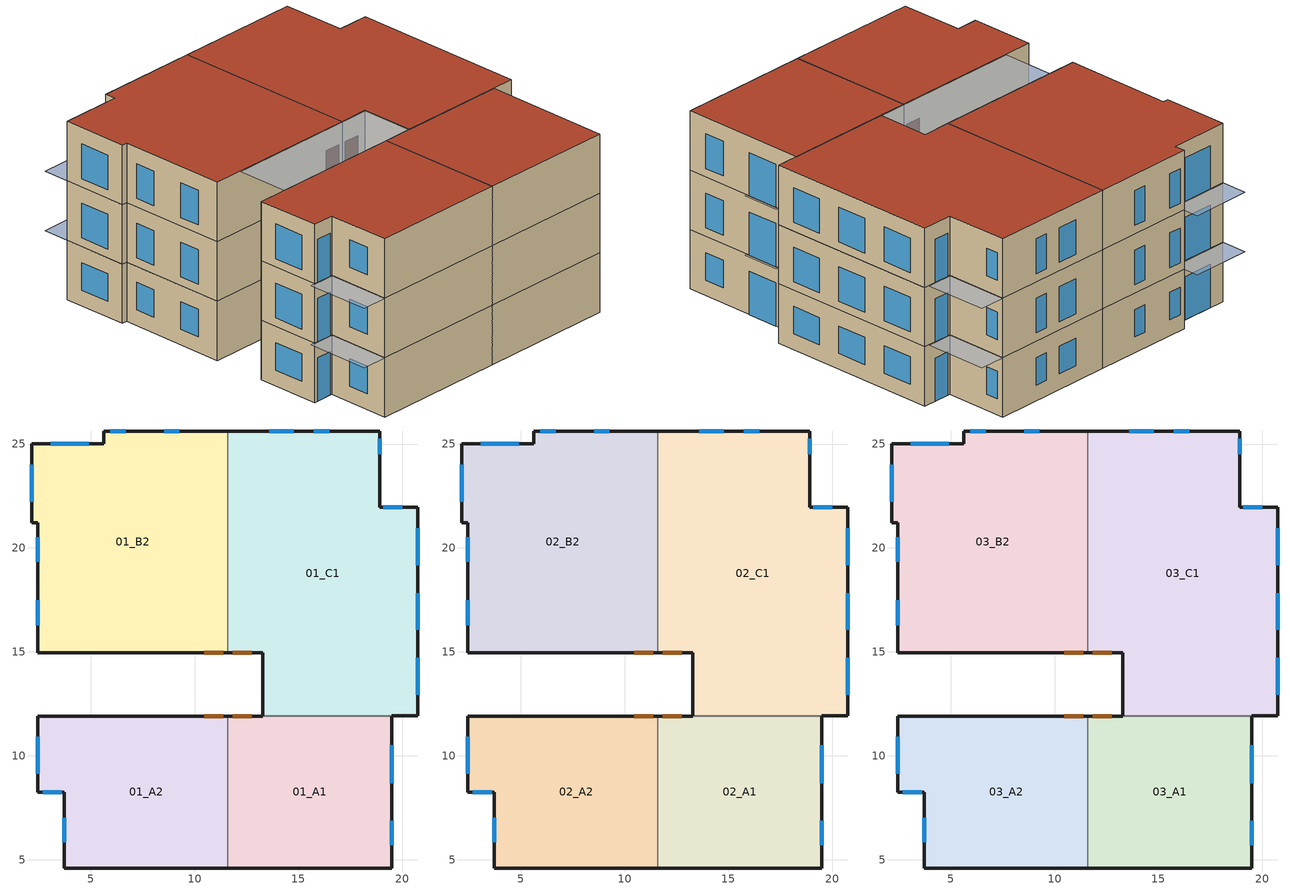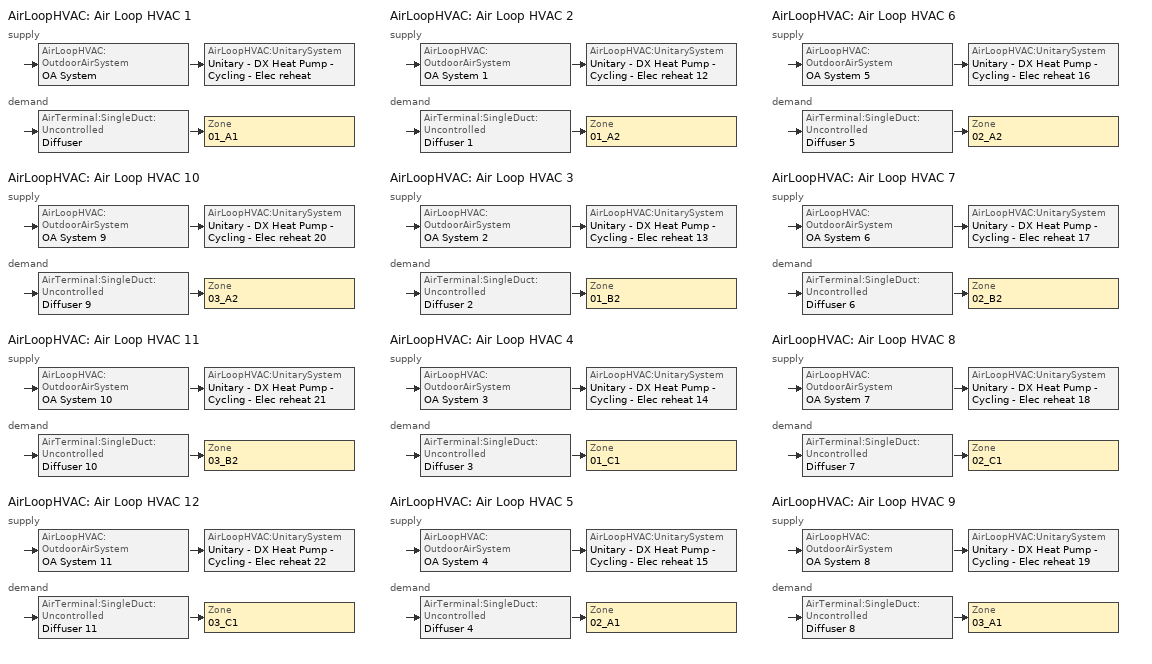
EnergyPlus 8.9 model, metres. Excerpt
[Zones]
01_A1
 floor ground (ExtSlabCarpet 4in ClimateZone 1-8): 19.48,11.91 19.48,4.6 11.61,4.6 11.61,11.91 z0
 wall outside (WW300B): 11.61,4.6 19.48,4.6 19.48,11.91 / 13.28,11.91 11.61,11.91 z0:3.35
 wall to 01_A2 (Interior Wall): 11.61,11.91 11.61,4.6 z0:3.35
 wall to 01_C1 (Interior Wall): 19.48,11.91 13.28,11.91 z0:3.35
 window (KaterraTypicalWindowResidential): 19.48,8.69 19.48,10.52 z0:2.44; 19.48,5.69 19.48,6.88 z0.89:2.44
 door (Exterior Door): 12.75,11.91 11.83,11.91 z0:2.13
01_A2
 floor ground (ExtSlabCarpet 4in ClimateZone 1-8): 11.61,11.91 11.61,4.6 3.73,4.6 3.73,8.26 2.46,8.26 2.46,11.91 z0
 wall outside (WW300B): 11.61,11.91 2.46,11.91 2.46,8.26 3.73,8.26 3.73,4.6 11.61,4.6 z0:3.35
 window (KaterraTypicalWindowResidential): 2.46,10.92 2.46,9.15 / 3.73,7.02 3.73,5.83 z0.89:2.44; 2.69,8.26 3.6,8.26 z0:2.44
 door (Exterior Door): 11.38,11.91 10.46,11.91 z0:2.13
01_B2
 floor ground (ExtSlabCarpet 4in ClimateZone 1-8): 11.61,25.63 11.61,14.96 2.46,14.96 2.46,21.21 2.16,21.21 2.16,25.02 5.64,25.02 5.64,25.63 z0
 wall outside (WW300B): 11.61,25.63 5.64,25.63 5.64,25.02 2.16,25.02 2.16,21.21 2.46,21.21 2.46,14.96 11.61,14.96 z0:3.35
 wall to 01_C1 (Interior Wall): 11.61,14.96 11.61,25.63 z0:3.35
 window (KaterraTypicalWindowResidential): 2.16,24 2.16,22.23 / 9.27,25.63 8.53,25.63 / 6.68,25.63 5.94,25.63 / 2.46,20.52 2.46,19.33 / 2.46,17.48 2.46,16.28 z0.89:2.44; 4.9,25.02 3.07,25.02 z0:2.44
 door (Exterior Door): 10.46,14.96 11.38,14.96 z0:2.13
01_C1
 floor ground (ExtSlabCarpet 4in ClimateZone 1-8): 18.92,25.63 18.92,21.97 20.75,21.97 20.75,11.91 13.28,11.91 13.28,14.96 11.61,14.96 11.61,25.63 z0
 wall outside (WW300B): 19.48,11.91 20.75,11.91 20.75,21.97 18.92,21.97 18.92,25.63 11.61,25.63 / 11.61,14.96 13.28,14.96 13.28,11.91 z0:3.35
 window (KaterraTypicalWindowResidential): 18.92,24.51 18.92,25.25 / 20.75,12.93 20.75,14.71 / 20.75,16.05 20.75,17.83 / 20.75,19.18 20.75,20.96 / 16.48,25.63 15.75,25.63 / 14.78,25.63 13.59,25.63 z0.89:2.44; 19.99,21.97 19.07,21.97 z0:2.44
 door (Exterior Door): 11.83,14.96 12.75,14.96 z0:2.13
02_A1
 floor to 01_A1 (Interior Floor): 19.48,11.91 19.48,4.6 11.61,4.6 11.61,11.91 z3.35
 wall outside (WW300B): 11.61,4.6 19.48,4.6 19.48,11.91 / 13.28,11.91 11.61,11.91 z3.35:6.71
 wall to 02_A2 (Interior Wall): 11.61,11.91 11.61,4.6 z3.35:6.71
 wall to 02_C1 (Interior Wall): 19.48,11.91 13.28,11.91 z3.35:6.71
 window (KaterraTypicalWindowResidential): 19.48,8.69 19.48,10.52 z3.35:5.79; 19.48,5.69 19.48,6.88 z3.84:5.79
 door (Exterior Door): 12.75,11.91 11.83,11.91 z3.35:5.49
02_A2
 floor to 01_A2 (Interior Floor): 11.61,11.91 11.61,4.6 3.73,4.6 3.73,8.26 2.46,8.26 2.46,11.91 z3.35
 wall outside (WW300B): 11.61,11.91 2.46,11.91 2.46,8.26 3.73,8.26 3.73,4.6 11.61,4.6 z3.35:6.71
 window (KaterraTypicalWindowResidential): 2.46,10.92 2.46,9.15 z3.84:5.79; 3.73,7.02 3.73,5.83 z4.24:5.79; 2.69,8.26 3.6,8.26 z3.35:5.79
 door (Exterior Door): 11.38,11.91 10.46,11.91 z3.35:5.49
02_B2
 floor to 01_B2 (Interior Floor): 11.61,25.63 11.61,14.96 2.46,14.96 2.46,21.21 2.16,21.21 2.16,25.02 5.64,25.02 5.64,25.63 z3.35
 wall outside (WW300B): 11.61,25.63 5.64,25.63 5.64,25.02 2.16,25.02 2.16,21.21 2.46,21.21 2.46,14.96 11.61,14.96 z3.35:6.71
 wall to 02_C1 (Interior Wall): 11.61,14.96 11.61,25.63 z3.35:6.71
 window (KaterraTypicalWindowResidential): 2.16,24 2.16,22.23 / 9.27,25.63 8.53,25.63 / 6.68,25.63 5.94,25.63 / 2.46,20.52 2.46,19.33 / 2.46,17.48 2.46,16.28 z3.84:5.79; 4.9,25.02 3.07,25.02 z3.35:5.79
 door (Exterior Door): 10.46,14.96 11.38,14.96 z3.35:5.49
02_C1
 floor to 01_C1 (Interior Floor): 18.92,25.63 18.92,21.97 20.75,21.97 20.75,11.91 13.28,11.91 13.28,14.96 11.61,14.96 11.61,25.63 z3.35
 wall outside (WW300B): 19.48,11.91 20.75,11.91 20.75,21.97 18.92,21.97 18.92,25.63 11.61,25.63 / 11.61,14.96 13.28,14.96 13.28,11.91 z3.35:6.71
 window (KaterraTypicalWindowResidential): 18.92,24.51 18.92,25.25 z4.24:5.79; 19.99,21.97 19.07,21.97 z3.35:5.79; 20.75,12.93 20.75,14.71 / 20.75,16.05 20.75,17.83 / 20.75,19.18 20.75,20.96 / 16.48,25.63 15.75,25.63 / 14.78,25.63 13.59,25.63 z3.84:5.79
 door (Exterior Door): 11.83,14.96 12.75,14.96 z3.35:5.49
03_A1
 floor to 02_A1 (Interior Floor): 19.48,11.91 19.48,4.6 11.61,4.6 11.61,11.91 z6.71
 wall outside (WW300B): 11.61,4.6 19.48,4.6 19.48,11.91 / 13.28,11.91 11.61,11.91 z6.71:10.06
 wall to 03_A2 (Interior Wall): 11.61,11.91 11.61,4.6 z6.71:10.06
 wall to 03_C1 (Interior Wall): 19.48,11.91 13.28,11.91 z6.71:10.06
 window (KaterraTypicalWindowResidential): 19.48,8.69 19.48,10.52 z6.71:9.14; 19.48,5.69 19.48,6.88 z7.19:9.14
 door (Exterior Door): 12.75,11.91 11.83,11.91 z6.71:8.84
 roof outside (R703 1): 19.48,4.6 19.48,11.91 11.61,11.91 11.61,4.6 z10.06
03_A2
 floor to 02_A2 (Interior Floor): 11.61,11.91 11.61,4.6 3.73,4.6 3.73,8.26 2.46,8.26 2.46,11.91 z6.71
 wall outside (WW300B): 11.61,11.91 2.46,11.91 2.46,8.26 3.73,8.26 3.73,4.6 11.61,4.6 z6.71:10.06
 window (KaterraTypicalWindowResidential): 2.46,10.92 2.46,9.15 z7.19:9.14; 3.73,7.02 3.73,5.83 z7.59:9.14; 2.69,8.26 3.6,8.26 z6.71:9.14
 door (Exterior Door): 11.38,11.91 10.46,11.91 z6.71:8.84
 roof outside (R703 1): 11.61,4.6 11.61,11.91 2.46,11.91 2.46,8.26 3.73,8.26 3.73,4.6 z10.06
03_B2
 floor to 02_B2 (Interior Floor): 11.61,25.63 11.61,14.96 2.46,14.96 2.46,21.21 2.16,21.21 2.16,25.02 5.64,25.02 5.64,25.63 z6.71
 wall outside (WW300B): 11.61,25.63 5.64,25.63 5.64,25.02 2.16,25.02 2.16,21.21 2.46,21.21 2.46,14.96 11.61,14.96 z6.71:10.06
 wall to 03_C1 (Interior Wall): 11.61,14.96 11.61,25.63 z6.71:10.06
 window (KaterraTypicalWindowResidential): 2.16,24 2.16,22.23 / 6.68,25.63 5.94,25.63 / 9.27,25.63 8.53,25.63 / 2.46,17.48 2.46,16.28 / 2.46,20.52 2.46,19.33 z7.19:9.14; 4.9,25.02 3.07,25.02 z6.71:9.14
 door (Exterior Door): 10.46,14.96 11.38,14.96 z6.71:8.84
 roof outside (R703 1): 11.61,14.96 11.61,25.63 5.64,25.63 5.64,25.02 2.16,25.02 2.16,21.21 2.46,21.21 2.46,14.96 z10.06
03_C1
 floor to 02_C1 (Interior Floor): 18.92,25.63 18.92,21.97 20.75,21.97 20.75,11.91 13.28,11.91 13.28,14.96 11.61,14.96 11.61,25.63 z6.71
 wall outside (WW300B): 19.48,11.91 20.75,11.91 20.75,21.97 18.92,21.97 18.92,25.63 11.61,25.63 / 11.61,14.96 13.28,14.96 13.28,11.91 z6.71:10.06
 window (KaterraTypicalWindowResidential): 18.92,24.51 18.92,25.25 z7.59:9.14; 19.99,21.97 19.07,21.97 z6.71:9.14; 20.75,12.93 20.75,14.71 / 20.75,16.05 20.75,17.83 / 20.75,19.18 20.75,20.96 / 16.48,25.63 15.75,25.63 / 14.78,25.63 13.59,25.63 z7.19:9.14
 door (Exterior Door): 11.83,14.96 12.75,14.96 z6.71:8.84
 roof outside (R703 1): 20.75,11.91 20.75,21.97 18.92,21.97 18.92,25.63 11.61,25.63 11.61,14.96 13.28,14.96 13.28,11.91 z10.06
shading: 19.63,8.54 19.63,10.67 19.48,10.67 19.48,8.54 z3.35; 3.73,4.6 3.73,8.26 2.21,8.26 2.21,4.6 z3.35; 5.64,25.02 5.64,26.54 2.16,26.54 2.16,25.02 z3.35; 20.44,21.97 20.44,25.63 18.92,25.63 18.92,21.97 z3.35; 19.63,8.54 19.63,10.67 19.48,10.67 19.48,8.54 z6.71; 3.73,4.6 3.73,8.26 2.21,8.26 2.21,4.6 z6.71; 5.64,25.02 5.64,26.54 2.16,26.54 2.16,25.02 z6.71; 20.44,21.97 20.44,25.63 18.92,25.63 18.92,21.97 z6.71; 13.28,11.91 13.28,14.96 4.14,14.96 4.14,11.91 z10.06
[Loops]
AirLoopHVAC 'Air Loop HVAC 1'
 supply: AirLoopHVAC:OutdoorAirSystem 'OA System' > AirLoopHVAC:UnitarySystem 'Unitary - DX Heat Pump - Cycling - Elec reheat'
 demand: AirTerminal:SingleDuct:Uncontrolled 'Diffuser' > Zone '01_A1'
AirLoopHVAC 'Air Loop HVAC 10'
 supply: AirLoopHVAC:OutdoorAirSystem 'OA System 9' > AirLoopHVAC:UnitarySystem 'Unitary - DX Heat Pump - Cycling - Elec reheat 20'
 demand: AirTerminal:SingleDuct:Uncontrolled 'Diffuser 9' > Zone '03_A2'
AirLoopHVAC 'Air Loop HVAC 11'
 supply: AirLoopHVAC:OutdoorAirSystem 'OA System 10' > AirLoopHVAC:UnitarySystem 'Unitary - DX Heat Pump - Cycling - Elec reheat 21'
 demand: AirTerminal:SingleDuct:Uncontrolled 'Diffuser 10' > Zone '03_B2'
AirLoopHVAC 'Air Loop HVAC 12'
 supply: AirLoopHVAC:OutdoorAirSystem 'OA System 11' > AirLoopHVAC:UnitarySystem 'Unitary - DX Heat Pump - Cycling - Elec reheat 22'
 demand: AirTerminal:SingleDuct:Uncontrolled 'Diffuser 11' > Zone '03_C1'
AirLoopHVAC 'Air Loop HVAC 2'
 supply: AirLoopHVAC:OutdoorAirSystem 'OA System 1' > AirLoopHVAC:UnitarySystem 'Unitary - DX Heat Pump - Cycling - Elec reheat 12'
 demand: AirTerminal:SingleDuct:Uncontrolled 'Diffuser 1' > Zone '01_A2'
AirLoopHVAC 'Air Loop HVAC 3'
 supply: AirLoopHVAC:OutdoorAirSystem 'OA System 2' > AirLoopHVAC:UnitarySystem 'Unitary - DX Heat Pump - Cycling - Elec reheat 13'
 demand: AirTerminal:SingleDuct:Uncontrolled 'Diffuser 2' > Zone '01_B2'
AirLoopHVAC 'Air Loop HVAC 4'
 supply: AirLoopHVAC:OutdoorAirSystem 'OA System 3' > AirLoopHVAC:UnitarySystem 'Unitary - DX Heat Pump - Cycling - Elec reheat 14'
 demand: AirTerminal:SingleDuct:Uncontrolled 'Diffuser 3' > Zone '01_C1'
AirLoopHVAC 'Air Loop HVAC 5'
 supply: AirLoopHVAC:OutdoorAirSystem 'OA System 4' > AirLoopHVAC:UnitarySystem 'Unitary - DX Heat Pump - Cycling - Elec reheat 15'
 demand: AirTerminal:SingleDuct:Uncontrolled 'Diffuser 4' > Zone '02_A1'
AirLoopHVAC 'Air Loop HVAC 6'
 supply: AirLoopHVAC:OutdoorAirSystem 'OA System 5' > AirLoopHVAC:UnitarySystem 'Unitary - DX Heat Pump - Cycling - Elec reheat 16'
 demand: AirTerminal:SingleDuct:Uncontrolled 'Diffuser 5' > Zone '02_A2'
AirLoopHVAC 'Air Loop HVAC 7'
 supply: AirLoopHVAC:OutdoorAirSystem 'OA System 6' > AirLoopHVAC:UnitarySystem 'Unitary - DX Heat Pump - Cycling - Elec reheat 17'
 demand: AirTerminal:SingleDuct:Uncontrolled 'Diffuser 6' > Zone '02_B2'
AirLoopHVAC 'Air Loop HVAC 8'
 supply: AirLoopHVAC:OutdoorAirSystem 'OA System 7' > AirLoopHVAC:UnitarySystem 'Unitary - DX Heat Pump - Cycling - Elec reheat 18'
 demand: AirTerminal:SingleDuct:Uncontrolled 'Diffuser 7' > Zone '02_C1'
AirLoopHVAC 'Air Loop HVAC 9'
 supply: AirLoopHVAC:OutdoorAirSystem 'OA System 8' > AirLoopHVAC:UnitarySystem 'Unitary - DX Heat Pump - Cycling - Elec reheat 19'
 demand: AirTerminal:SingleDuct:Uncontrolled 'Diffuser 8' > Zone '03_A1'
[Building]
Building 1
[Site:Location]
Austin Mueller Municipal Ap  U: Latitude {deg}=30.29; Longitude {deg}=-97.74; Time Zone {hr}=-6; Elevation {m}=213
[SizingPeriod:DesignDay] Day of Month=21; Dry-Bulb Temperature Range Modifier Type=DefaultMultipliers; Barometric Pressure {Pa}=98792; Rain Indicator=No; Snow Indicator=No; Daylight Saving Time Indicator=No
Name | Month | Day Type | Maximum Dry-Bulb Temperature {C} | Daily Dry-Bulb Temperature Range {deltaC} | Humidity Condition Type | Wetbulb or DewPoint at Maximum Dry-Bulb {C} | Wind Speed {m/s} | Wind Direction {deg} | Solar Model Indicator | ASHRAE Clear Sky Optical Depth for Beam Irradiance (taub) | ASHRAE Clear Sky Optical Depth for Diffuse Irradiance (taud) | Enthalpy at Maximum Dry-Bulb {J/kg} | Sky Clearness
Austin Mueller Municipal Ap Ann Clg .4% Condns DB=>MWB | 8 | SummerDesignDay | 37.6 | 12.5 | Wetbulb | 23.9 | 3.7 | 190 | ASHRAETau | 0.457 | 2.114
Austin Mueller Municipal Ap Ann Clg .4% Condns DP=>MDB | 8 | SummerDesignDay | 27.6 | 12.5 | Dewpoint | 24.9 | 3.7 | 190 | ASHRAETau | 0.457 | 2.114
Austin Mueller Municipal Ap Ann Clg .4% Condns Enth=>MDB | 8 | SummerDesignDay | 32 | 12.5 | Enthalpy |  | 3.7 | 190 | ASHRAETau | 0.457 | 2.114 | 81800
Austin Mueller Municipal Ap Ann Clg .4% Condns WB=>MDB | 8 | SummerDesignDay | 32.1 | 12.5 | Wetbulb | 26.2 | 3.7 | 190 | ASHRAETau | 0.457 | 2.114
Austin Mueller Municipal Ap Ann Htg 99.6% Condns DB | 1 | WinterDesignDay | -3.8 | 0 | Wetbulb | -3.8 | 3.2 | 10 | ASHRAEClearSky |  |  |  | 0
Austin Mueller Municipal Ap Ann Htg Wind 99.6% Condns WS=>MCDB | 1 | WinterDesignDay | 8.3 | 0 | Wetbulb | 8.3 | 11.5 | 10 | ASHRAEClearSky |  |  |  | 0
Austin Mueller Municipal Ap Ann Hum_n 99.6% Condns DP=>MCDB | 1 | WinterDesignDay | 1.3 | 0 | Dewpoint | -11.9 | 3.2 | 10 | ASHRAEClearSky |  |  |  | 0
[Material] Thermal Absorptance=0.9
Name | Roughness | Thickness {m} | Conductivity {W/m-K} | Density {kg/m3} | Specific Heat {J/kg-K} | Solar Absorptance | Visible Absorptance
F08 Metal surface | Smooth | 0.0008 | 45.28 | 7824 | 500 | 0.7 | 0.7
F16 Acoustic tile | MediumSmooth | 0.0191 | 0.06 | 368 | 590 | 0.3 | 0.3
G01a 19mm gypsum board | MediumSmooth | 0.019 | 0.16 | 800 | 1090 | 0.4 | 0.4
I01 25mm insulation board | MediumRough | 0.0254 | 0.03 | 43 | 1210 | 0.6 | 0.6
M11 100mm lightweight concrete | MediumRough | 0.1016 | 0.53 | 1280 | 840 | 0.5 | 0.5
MAT-CC05 4 HW CONCRETE | Rough | 0.1016 | 1.311 | 2240 | 836.8 | 0.85 | 0.85
[Material:AirGap]
Name | Thermal Resistance {m2-K/W}
2'' Air Gap | 0.316998
F04 Wall air space resistance | 0.15
F05 Ceiling air space resistance | 0.18
[Material:NoMass] Roughness=Smooth; Thermal Absorptance=0.9
Name | Thermal Resistance {m2-K/W} | Solar Absorptance | Visible Absorptance
Inside Air Film; K-R703 1-1/2''Sheathing Panel | 0.119755 | 0.7 | 0.7
K-R703 1-1/4''Gyp Coverboard | 0.0387442 | 0.7 | 0.7
K-R703 1-2 Layers GypsumBoard | 0.218377 | 0.7 | 0.7
K-R703 1-CP02 CARPET PAD | 0.1 | 0.8 | 0.8
K-R703 1-R49 Batt Insulation | 8.6294 | 0.7 | 0.7
K-R703 1-TPO Roof Membrane | 0.0581164 | 0.7 | 0.7
K-WW300B-Exterior Cladding | 0.47902 | 0.7 | 0.7
K-WW300B-GypsumBoard | 0.0986217 | 0.7 | 0.7
K-WW300B-Wood Sheathing; Vapor Barrier | 0.109188 | 0.7 | 0.7
K-WW300B-Wood StudR15.2 | 2.67687 | 0.7 | 0.7
Outside Air Film | 0.0299387 | 0.7 | 0.7
[WindowMaterial:Blind]
Window Material Blind 1: Slat Orientation=Horizontal; Slat Width {m}=0.025; Slat Separation {m}=0.01875; Slat Thickness {m}=0.001; Slat Angle {deg}=45; Slat Conductivity {W/m-K}=221; Slat Beam Solar Transmittance=0; Front Side Slat Beam Solar Reflectance=0.5; Back Side Slat Beam Solar Reflectance=0.5; Slat Diffuse Solar Transmittance=0; Front Side Slat Diffuse Solar Reflectance=0.5; Back Side Slat Diffuse Solar Reflectance=0.5; Slat Beam Visible Transmittance=0; Front Side Slat Beam Visible Reflectance=0.5; Back Side Slat Beam Visible Reflectance=0.5; Slat Diffuse Visible Transmittance=0; Front Side Slat Diffuse Visible Reflectance=0.5; Back Side Slat Diffuse Visible Reflectance=0.5; Slat Infrared Hemispherical Transmittance=0; Front Side Slat Infrared Hemispherical Emissivity=0.9; Back Side Slat Infrared Hemispherical Emissivity=0.9; Blind to Glass Distance {m}=0.05; Blind Top Opening Multiplier=0.5; Blind Bottom Opening Multiplier=0.5; Blind Left Side Opening Multiplier=0.5; Blind Right Side Opening Multiplier=0.5; Minimum Slat Angle {deg}=0; Maximum Slat Angle {deg}=180
[WindowMaterial:SimpleGlazingSystem]
U 0.24 SHGC 0.45: U-Factor {W/m2-K}=1.36278; Solar Heat Gain Coefficient=0.45; Visible Transmittance=0.5
[WindowProperty:ShadingControl]
Shading Control 1: Shading Type=InteriorBlind; Shading Control Type=OnIfHighSolarOnWindow; Setpoint {BasedOnField A4}=27; Shading Control Is Scheduled=No; Glare Control Is Active=No; Shading Device Material=Window Material Blind 1
[Construction]
Exterior Door: F08 Metal surface, I01 25mm insulation board
ExtSlabCarpet 4in ClimateZone 1-8: MAT-CC05 4 HW CONCRETE, K-R703 1-CP02 CARPET PAD
Interior Floor: F16 Acoustic tile, F05 Ceiling air space resistance, M11 100mm lightweight concrete
Interior Wall: G01a 19mm gypsum board, F04 Wall air space resistance, G01a 19mm gypsum board
KaterraTypicalWindowResidential: U 0.24 SHGC 0.45
R703 1: Outside Air Film, K-R703 1-TPO Roof Membrane, K-R703 1-1/4''Gyp Coverboard, K-R703 1-1/2''Sheathing Panel, 2'' Air Gap, K-R703 1-R49 Batt Insulation, K-R703 1-2 Layers GypsumBoard, Vapor Barrier, Inside Air Film
WW300B: Outside Air Film, K-WW300B-Exterior Cladding, K-WW300B-Wood Sheathing, Vapor Barrier, K-WW300B-Wood StudR15.2, K-WW300B-GypsumBoard, Inside Air Film
[Zone]
Name | Zone Inside Convection Algorithm | Multiplier
01_A1; 01_B2; 01_C1; 02_A1; 02_B2; 02_C1; 03_A2; 03_B2; 03_C1 | CeilingDiffuser
01_A2; 02_A2
03_A1 | CeilingDiffuser | 1
[ZoneControl:Thermostat] Control Object Type 1=ThermostatSetpoint:DualSetpoint
Name | Zone or ZoneList | Control Type Schedule | Control Name 1
01_A1 Thermostat | 01_A1 | 01_A1 Thermostat Schedule | Thermostat Setpoint Dual Setpoint 1
01_A2 Thermostat | 01_A2 | 01_A2 Thermostat Schedule | Thermostat Setpoint Dual Setpoint 7
01_B2 Thermostat | 01_B2 | 01_B2 Thermostat Schedule | Thermostat Setpoint Dual Setpoint 10
01_C1 Thermostat | 01_C1 | 01_C1 Thermostat Schedule | Thermostat Setpoint Dual Setpoint 2
02_A1 Thermostat | 02_A1 | 02_A1 Thermostat Schedule | Thermostat Setpoint Dual Setpoint 8
02_A2 Thermostat | 02_A2 | 02_A2 Thermostat Schedule | Thermostat Setpoint Dual Setpoint 11
02_B2 Thermostat | 02_B2 | 02_B2 Thermostat Schedule | Thermostat Setpoint Dual Setpoint 5
02_C1 Thermostat | 02_C1 | 02_C1 Thermostat Schedule | Thermostat Setpoint Dual Setpoint 12
03_A1 Thermostat | 03_A1 | 03_A1 Thermostat Schedule | Thermostat Setpoint Dual Setpoint 6
03_A2 Thermostat | 03_A2 | 03_A2 Thermostat Schedule | Thermostat Setpoint Dual Setpoint 4
03_B2 Thermostat | 03_B2 | 03_B2 Thermostat Schedule | Thermostat Setpoint Dual Setpoint 3
03_C1 Thermostat | 03_C1 | 03_C1 Thermostat Schedule | Thermostat Setpoint Dual Setpoint 9
[ThermostatSetpoint:DualSetpoint] Heating Setpoint Temperature Schedule=MidriseApartment Apartment HtgSetp; Cooling Setpoint Temperature Schedule=MidriseApartment Apartment ClgSetp
Thermostat Setpoint Dual Setpoint 1; Thermostat Setpoint Dual Setpoint 7; Thermostat Setpoint Dual Setpoint 10; Thermostat Setpoint Dual Setpoint 2; Thermostat Setpoint Dual Setpoint 8; Thermostat Setpoint Dual Setpoint 11; Thermostat Setpoint Dual Setpoint 5; Thermostat Setpoint Dual Setpoint 12; Thermostat Setpoint Dual Setpoint 6; Thermostat Setpoint Dual Setpoint 4; Thermostat Setpoint Dual Setpoint 3; Thermostat Setpoint Dual Setpoint 9
[AirTerminal:SingleDuct:Uncontrolled] Availability Schedule=Always On Discrete hvac_library; Maximum Air Flow Rate {m3/s}=AutoSize
Diffuser; Diffuser 1; Diffuser 2; Diffuser 3; Diffuser 4; Diffuser 5; Diffuser 6; Diffuser 7; Diffuser 8; Diffuser 9; Diffuser 10; Diffuser 11
[Zone equipment]
01_A1: Diffuser
01_A2: Diffuser 1
01_B2: Diffuser 2
01_C1: Diffuser 3
02_A1: Diffuser 4
02_A2: Diffuser 5
02_B2: Diffuser 6
02_C1: Diffuser 7
03_A1: Diffuser 8
03_A2: Diffuser 9
03_B2: Diffuser 10
03_C1: Diffuser 11
[Sizing:Zone] Zone Cooling Design Supply Air Temperature Input Method=SupplyAirTemperature; Zone Cooling Design Supply Air Temperature {C}=14; Zone Cooling Design Supply Air Temperature Difference {deltaC}=11.11; Zone Heating Design Supply Air Temperature Input Method=SupplyAirTemperature; Zone Heating Design Supply Air Temperature {C}=21.1111; Zone Cooling Design Supply Air Humidity Ratio {kgWater/kgDryAir}=0.0085; Zone Heating Design Supply Air Humidity Ratio {kgWater/kgDryAir}=0.008; Design Specification Outdoor Air Object=HVAC_OA; Cooling Design Air Flow Method=Flow/Zone; Cooling Design Air Flow Rate {m3/s}=0.3247; Cooling Minimum Air Flow per Zone Floor Area {m3/s-m2}=0; Cooling Minimum Air Flow {m3/s}=0.0235974; Cooling Minimum Air Flow Fraction=0; Heating Design Air Flow Method=Flow/Zone; Heating Design Air Flow Rate {m3/s}=0.3247; Heating Maximum Air Flow per Zone Floor Area {m3/s-m2}=0; Heating Maximum Air Flow {m3/s}=0.3247; Heating Maximum Air Flow Fraction=1
Name | Zone Heating Design Supply Air Temperature Difference {deltaC} | Design Specification Zone Air Distribution Object | Account for Dedicated Outdoor Air System | Dedicated Outdoor Air System Control Strategy | Dedicated Outdoor Air Low Setpoint Temperature for Design {C} | Dedicated Outdoor Air High Setpoint Temperature for Design {C}
01_A1 | 12.2222 | 01_A1 Design Spec Zone Air Dist | Yes | NeutralSupplyAir | Autosize | Autosize
01_A2 | 11.11 | 01_A2 Design Spec Zone Air Dist | No
01_B2 | 11.11 | 01_B2 Design Spec Zone Air Dist | No
01_C1 | 11.11 | 01_C1 Design Spec Zone Air Dist | No
02_A1 | 11.11 | 02_A1 Design Spec Zone Air Dist | No
02_A2 | 11.11 | 02_A2 Design Spec Zone Air Dist | No
02_B2 | 11.11 | 02_B2 Design Spec Zone Air Dist | No
02_C1 | 11.11 | 02_C1 Design Spec Zone Air Dist | No
03_A1 | 11.11 | 03_A1 Design Spec Zone Air Dist | No
03_A2 | 11.11 | 03_A2 Design Spec Zone Air Dist | No
03_B2 | 11.11 | 03_B2 Design Spec Zone Air Dist | No
03_C1 | 11.11 | 03_C1 Design Spec Zone Air Dist | No
[DesignSpecification:ZoneAirDistribution] Zone Air Distribution Effectiveness in Cooling Mode=1; Zone Air Distribution Effectiveness in Heating Mode=1
01_A1 Design Spec Zone Air Dist; 01_A2 Design Spec Zone Air Dist; 01_B2 Design Spec Zone Air Dist; 01_C1 Design Spec Zone Air Dist; 02_A1 Design Spec Zone Air Dist; 02_A2 Design Spec Zone Air Dist; 02_B2 Design Spec Zone Air Dist; 02_C1 Design Spec Zone Air Dist; 03_A1 Design Spec Zone Air Dist; 03_A2 Design Spec Zone Air Dist; 03_B2 Design Spec Zone Air Dist; 03_C1 Design Spec Zone Air Dist
[Controller:MechanicalVentilation] Availability Schedule=Always On Discrete hvac_library; Demand Controlled Ventilation=No; System Outdoor Air Method=ZoneSum; Design Specification Outdoor Air Object Name 1=HVAC_OA
Name | Zone Name 1 | Design Specification Zone Air Distribution Object Name 1
Controller Mechanical Ventilation 1 | 01_A1 | 01_A1 Design Spec Zone Air Dist
Controller Mechanical Ventilation 2 | 01_A2 | 01_A2 Design Spec Zone Air Dist
Controller Mechanical Ventilation 3 | 01_B2 | 01_B2 Design Spec Zone Air Dist
Controller Mechanical Ventilation 4 | 01_C1 | 01_C1 Design Spec Zone Air Dist
Controller Mechanical Ventilation 5 | 02_A1 | 02_A1 Design Spec Zone Air Dist
Controller Mechanical Ventilation 6 | 02_A2 | 02_A2 Design Spec Zone Air Dist
Controller Mechanical Ventilation 7 | 02_B2 | 02_B2 Design Spec Zone Air Dist
Controller Mechanical Ventilation 8 | 02_C1 | 02_C1 Design Spec Zone Air Dist
Controller Mechanical Ventilation 9 | 03_A1 | 03_A1 Design Spec Zone Air Dist
Controller Mechanical Ventilation 10 | 03_A2 | 03_A2 Design Spec Zone Air Dist
Controller Mechanical Ventilation 11 | 03_B2 | 03_B2 Design Spec Zone Air Dist
Controller Mechanical Ventilation 12 | 03_C1 | 03_C1 Design Spec Zone Air Dist
[DesignSpecification:OutdoorAir]
HVAC_OA: Outdoor Air Method=Sum; Outdoor Air Flow per Person {m3/s-person}=0; Outdoor Air Flow per Zone Floor Area {m3/s-m2}=0; Outdoor Air Flow per Zone {m3/s}=0.0235974; Outdoor Air Flow Air Changes per Hour {1/hr}=0; Outdoor Air Schedule=Always_On
[AirLoopHVAC] Design Supply Air Flow Rate {m3/s}=0.3247
Air Loop HVAC 1; Air Loop HVAC 10; Air Loop HVAC 11; Air Loop HVAC 12; Air Loop HVAC 2; Air Loop HVAC 3; Air Loop HVAC 4; Air Loop HVAC 5; Air Loop HVAC 6; Air Loop HVAC 7; Air Loop HVAC 8; Air Loop HVAC 9
[Sizing:System] Type of Load to Size On=Sensible; Central Heating Maximum System Air Flow Ratio=0.3; Preheat Design Temperature {C}=7; Preheat Design Humidity Ratio {kgWater/kgDryAir}=0.008; Precool Design Temperature {C}=12.8; Precool Design Humidity Ratio {kgWater/kgDryAir}=0.008; Type of Zone Sum to Use=NonCoincident; 100% Outdoor Air in Cooling=No; 100% Outdoor Air in Heating=No; Central Cooling Design Supply Air Humidity Ratio {kgWater/kgDryAir}=0.0085; Central Heating Design Supply Air Humidity Ratio {kgWater/kgDryAir}=0.008; Cooling Supply Air Flow Rate Per Floor Area {m3/s-m2}=0.00996765; Cooling Fraction of Autosized Cooling Supply Air Flow Rate=1; Cooling Supply Air Flow Rate Per Unit Cooling Capacity {m3/s-W}=3.94755e-05; Heating Supply Air Flow Rate Method=Flow/System; Heating Supply Air Flow Rate {m3/s}=0.3247; Heating Supply Air Flow Rate Per Floor Area {m3/s-m2}=0.00996765; Heating Fraction of Autosized Heating Supply Air Flow Rate=1; Heating Fraction of Autosized Cooling Supply Air Flow Rate=1; Heating Supply Air Flow Rate Per Unit Heating Capacity {m3/s-W}=3.15882e-05; System Outdoor Air Method=ZoneSum; Zone Maximum Outdoor Air Fraction=1; Cooling Design Capacity {W}=7033.71; Cooling Design Capacity Per Floor Area {W/m2}=234.7; Fraction of Autosized Cooling Design Capacity=1; Heating Design Capacity Method=HeatingDesignCapacity; Heating Design Capacity {W}=7912.92; Heating Design Capacity Per Floor Area {W/m2}=157; Fraction of Autosized Heating Design Capacity=1; Central Cooling Capacity Control Method=OnOff
Name | Design Outdoor Air Flow Rate {m3/s} | Central Cooling Design Supply Air Temperature {C} | Central Heating Design Supply Air Temperature {C} | Cooling Supply Air Flow Rate Method | Cooling Supply Air Flow Rate {m3/s} | Cooling Design Capacity Method
Air Loop HVAC 1 | 0.0235974 | 12.7778 | 16.6667 | DesignDay | 0 | CoolingDesignCapacity
Air Loop HVAC 10; Air Loop HVAC 11; Air Loop HVAC 12; Air Loop HVAC 3; Air Loop HVAC 4; Air Loop HVAC 6; Air Loop HVAC 7; Air Loop HVAC 8; Air Loop HVAC 9 | 0.0235974 | 12.8 | 16.7 | Flow/System | 0.3247 | CoolingDesignCapacity
Air Loop HVAC 2 | 0.0235974 | 12.8 | 21.1111 | Flow/System | 0.3247 | CoolingDesignCapacity
Air Loop HVAC 5 | 0.3247 | 12.8 | 16.7 | Flow/System | 0.3247 | CapacityPerFloorArea
[AvailabilityManager:Scheduled] Schedule=Always On Discrete
Air Loop HVAC 1 Availability Manager; OA System Availability Manager; Air Loop HVAC 10 Availability Manager; OA System 9 Availability Manager; Air Loop HVAC 11 Availability Manager; OA System 10 Availability Manager; Air Loop HVAC 12 Availability Manager; OA System 11 Availability Manager; Air Loop HVAC 2 Availability Manager; OA System 1 Availability Manager; Air Loop HVAC 3 Availability Manager; OA System 2 Availability Manager; Air Loop HVAC 4 Availability Manager; OA System 3 Availability Manager; Air Loop HVAC 5 Availability Manager; OA System 4 Availability Manager; Air Loop HVAC 6 Availability Manager; OA System 5 Availability Manager; Air Loop HVAC 7 Availability Manager; OA System 6 Availability Manager; Air Loop HVAC 8 Availability Manager; OA System 7 Availability Manager; Air Loop HVAC 9 Availability Manager; OA System 8 Availability Manager
[Controller:OutdoorAir] Minimum Outdoor Air Flow Rate {m3/s}=0.0235974; Maximum Outdoor Air Flow Rate {m3/s}=0.0235974; Economizer Control Type=NoEconomizer; Economizer Control Action Type=ModulateFlow; Economizer Maximum Limit Dry-Bulb Temperature {C}=28; Economizer Maximum Limit Enthalpy {J/kg}=64000; Economizer Minimum Limit Dry-Bulb Temperature {C}=-100; Lockout Type=NoLockout; Minimum Limit Type=FixedMinimum; High Humidity Control=No; Control High Indoor Humidity Based on Outdoor Humidity Ratio=Yes; Heat Recovery Bypass Control Type=BypassWhenOAFlowGreaterThanMinimum
Name | Mechanical Ventilation Controller
Outdoor Air Controller | Controller Mechanical Ventilation 1
Outdoor Air Controller 9 | Controller Mechanical Ventilation 10
Outdoor Air Controller 10 | Controller Mechanical Ventilation 11
Outdoor Air Controller 11 | Controller Mechanical Ventilation 12
Outdoor Air Controller 1 | Controller Mechanical Ventilation 2
Outdoor Air Controller 2 | Controller Mechanical Ventilation 3
Outdoor Air Controller 3 | Controller Mechanical Ventilation 4
Outdoor Air Controller 4 | Controller Mechanical Ventilation 5
Outdoor Air Controller 5 | Controller Mechanical Ventilation 6
Outdoor Air Controller 6 | Controller Mechanical Ventilation 7
Outdoor Air Controller 7 | Controller Mechanical Ventilation 8
Outdoor Air Controller 8 | Controller Mechanical Ventilation 9
[SetpointManager:MixedAir] Control Variable=Temperature
Node 20 OS Default SPM; Node 119 OS Default SPM; Node 128 OS Default SPM; Node 137 OS Default SPM; Node 52 OS Default SPM; Node 60 OS Default SPM; Node 67 OS Default SPM; Node 74 OS Default SPM; Node 83 OS Default SPM; Node 92 OS Default SPM; Node 101 OS Default SPM; Node 110 OS Default SPM
[AirLoopHVAC:UnitarySystem] Control Type=Load; Dehumidification Control Type=None; Fan Placement=BlowThrough; DX Heating Coil Sizing Ratio=1; Use DOAS DX Cooling Coil=No; Minimum Supply Air Temperature {C}=2; Latent Load Control=SensibleOnlyLoadControl; Cooling Supply Air Flow Rate Method=SupplyAirFlowRate; Cooling Supply Air Flow Rate {m3/s}=0.3247; Heating Supply Air Flow Rate Method=SupplyAirFlowRate; Heating Supply Air Flow Rate {m3/s}=0.3247; No Load Supply Air Flow Rate Method=SupplyAirFlowRate; No Load Supply Air Flow Rate {m3/s}=0; Maximum Supply Air Temperature {C}=Autosize; Maximum Outdoor Dry-Bulb Temperature for Supplemental Heater Operation {C}=21; Maximum Cycling Rate {cycles/hr}=2.5; Heat Pump Time Constant {s}=60; Fraction of On-Cycle Power Use=0.01; Heat Pump Fan Delay Time {s}=60; Ancillary On-Cycle Electric Power {W}=0; Ancillary Off-Cycle Electric Power {W}=0
Name | Controlling Zone or Thermostat Location | Availability Schedule | Supply Fan | Supply Air Fan Operating Mode Schedule | Heating Coil | Cooling Coil | Supplemental Heating Coil | No Load Supply Air Flow Rate Per Unit of Capacity During Heating Operation {m3/s-W}
Unitary - DX Heat Pump - Cycling - Elec reheat | 01_A1 | Always_On | Fan On Off 5 | Always_On | 1 Spd DX Htg Coil 3 | 1 Spd DX Clg Coil 4 | Elec Htg Coil 5
Unitary - DX Heat Pump - Cycling - Elec reheat 20 | 03_A2 | Always On Discrete hvac_library | Fan On Off 25 | Always On Discrete hvac_library | 1 Spd DX Htg Coil 23 | 1 Spd DX Clg Coil 24 | Elec Htg Coil 25
Unitary - DX Heat Pump - Cycling - Elec reheat 21 | 03_B2 | Always On Discrete hvac_library | Fan On Off 26 | Always On Discrete hvac_library | 1 Spd DX Htg Coil 24 | 1 Spd DX Clg Coil 25 | Elec Htg Coil 26
Unitary - DX Heat Pump - Cycling - Elec reheat 22 | 03_C1 | Always On Discrete hvac_library | Fan On Off 27 | Always On Discrete hvac_library | 1 Spd DX Htg Coil 25 | 1 Spd DX Clg Coil 26 | Elec Htg Coil 27
Unitary - DX Heat Pump - Cycling - Elec reheat 12 | 01_A2 | Always On Discrete hvac_library | Fan On Off 17 | Always On Discrete hvac_library | 1 Spd DX Htg Coil 15 | 1 Spd DX Clg Coil 16 | Elec Htg Coil 17
Unitary - DX Heat Pump - Cycling - Elec reheat 13 | 01_B2 | Always On Discrete hvac_library | Fan On Off 18 | Always On Discrete hvac_library | 1 Spd DX Htg Coil 16 | 1 Spd DX Clg Coil 17 | Elec Htg Coil 18
Unitary - DX Heat Pump - Cycling - Elec reheat 14 | 01_C1 | Always On Discrete hvac_library | Fan On Off 19 | Always On Discrete hvac_library | 1 Spd DX Htg Coil 17 | 1 Spd DX Clg Coil 18 | Elec Htg Coil 19
Unitary - DX Heat Pump - Cycling - Elec reheat 15 | 02_A1 | Always On Discrete hvac_library | Fan On Off 20 | Always On Discrete hvac_library | 1 Spd DX Htg Coil 18 | 1 Spd DX Clg Coil 19 | Elec Htg Coil 20
Unitary - DX Heat Pump - Cycling - Elec reheat 16 | 02_A2 | Always On Discrete hvac_library | Fan On Off 21 | Always On Discrete hvac_library | 1 Spd DX Htg Coil 19 | 1 Spd DX Clg Coil 20 | Elec Htg Coil 21
Unitary - DX Heat Pump - Cycling - Elec reheat 17 | 02_B2 | Always On Discrete hvac_library | Fan On Off 22 | Always On Discrete hvac_library | 1 Spd DX Htg Coil 20 | 1 Spd DX Clg Coil 21 | Elec Htg Coil 22 | 0
Unitary - DX Heat Pump - Cycling - Elec reheat 18 | 02_C1 | Always On Discrete hvac_library | Fan On Off 23 | Always On Discrete hvac_library | 1 Spd DX Htg Coil 21 | 1 Spd DX Clg Coil 22 | Elec Htg Coil 23
Unitary - DX Heat Pump - Cycling - Elec reheat 19 | 03_A1 | Always On Discrete hvac_library | Fan On Off 24 | Always On Discrete hvac_library | 1 Spd DX Htg Coil 22 | 1 Spd DX Clg Coil 23 | Elec Htg Coil 24
[Fan:OnOff] Availability Schedule=Always On Discrete hvac_library; Fan Total Efficiency=0.6; Pressure Rise {Pa}=300; Maximum Flow Rate {m3/s}=0.3247; Motor Efficiency=0.8; Motor In Airstream Fraction=1; Fan Power Ratio Function of Speed Ratio Curve=Fan On Off Power Curve 5; Fan Efficiency Ratio Function of Speed Ratio Curve=Fan On Off Efficiency Curve 1
Fan On Off 5; Fan On Off 25; Fan On Off 26; Fan On Off 27; Fan On Off 17; Fan On Off 18; Fan On Off 19; Fan On Off 20; Fan On Off 21; Fan On Off 22; Fan On Off 23; Fan On Off 24
[Coil:Heating:DX:SingleSpeed] Availability Schedule=Always On Discrete hvac_library; Gross Rated Heating Capacity {W}=7912.92; Gross Rated Heating COP {W/W}=2.93; Rated Air Flow Rate {m3/s}=0.3247; Rated Supply Fan Power Per Volume Flow Rate {W/(m3/s)}=773.3; Heating Capacity Function of Temperature Curve=Curve Cubic 5; Heating Capacity Function of Flow Fraction Curve=Curve Cubic 2; Energy Input Ratio Function of Temperature Curve=Curve Cubic 3; Energy Input Ratio Function of Flow Fraction Curve=Curve Quadratic 17; Part Load Fraction Correlation Curve=Curve Quadratic 13; Minimum Outdoor Dry-Bulb Temperature for Compressor Operation {C}=-17.7778; Maximum Outdoor Dry-Bulb Temperature for Defrost Operation {C}=5; Crankcase Heater Capacity {W}=0; Maximum Outdoor Dry-Bulb Temperature for Crankcase Heater Operation {C}=10; Defrost Strategy=Resistive; Defrost Control=Timed; Defrost Time Period Fraction=0.166667; Resistive Defrost Heater Capacity {W}=2000
1 Spd DX Htg Coil 3; 1 Spd DX Htg Coil 23; 1 Spd DX Htg Coil 24; 1 Spd DX Htg Coil 25; 1 Spd DX Htg Coil 15; 1 Spd DX Htg Coil 16; 1 Spd DX Htg Coil 17; 1 Spd DX Htg Coil 18; 1 Spd DX Htg Coil 19; 1 Spd DX Htg Coil 20; 1 Spd DX Htg Coil 21; 1 Spd DX Htg Coil 22
[Coil:Cooling:DX:SingleSpeed] Availability Schedule=Always On Discrete hvac_library; Gross Rated Total Cooling Capacity {W}=7033.71; Gross Rated Sensible Heat Ratio=Autosize; Gross Rated Cooling COP {W/W}=3.517; Rated Evaporator Fan Power Per Volume Flow Rate {W/(m3/s)}=773.3; Total Cooling Capacity Function of Temperature Curve=Curve Biquadratic 10; Total Cooling Capacity Function of Flow Fraction Curve=Curve Quadratic 15; Energy Input Ratio Function of Temperature Curve=Curve Biquadratic 2; Energy Input Ratio Function of Flow Fraction Curve=Curve Quadratic 4; Part Load Fraction Correlation Curve=Curve Quadratic 24; Condenser Type=AirCooled; Evaporative Condenser Effectiveness=0; Evaporative Condenser Air Flow Rate {m3/s}=Autosize; Evaporative Condenser Pump Rated Power Consumption {W}=Autosize; Crankcase Heater Capacity {W}=0; Maximum Outdoor Dry-Bulb Temperature for Crankcase Heater Operation {C}=0; Basin Heater Capacity {W/K}=0; Basin Heater Setpoint Temperature {C}=10
Name | Rated Air Flow Rate {m3/s}
1 Spd DX Clg Coil 4; 1 Spd DX Clg Coil 24; 1 Spd DX Clg Coil 25; 1 Spd DX Clg Coil 26; 1 Spd DX Clg Coil 16; 1 Spd DX Clg Coil 17; 1 Spd DX Clg Coil 18; 1 Spd DX Clg Coil 19; 1 Spd DX Clg Coil 21; 1 Spd DX Clg Coil 22; 1 Spd DX Clg Coil 23 | 0.3247
1 Spd DX Clg Coil 20 | Autosize
[Coil:Heating:Electric] Availability Schedule=Always_Off; Efficiency=1; Nominal Capacity {W}=Autosize
Elec Htg Coil 5; Elec Htg Coil 25; Elec Htg Coil 26; Elec Htg Coil 27; Elec Htg Coil 17; Elec Htg Coil 18; Elec Htg Coil 19; Elec Htg Coil 20; Elec Htg Coil 21; Elec Htg Coil 22; Elec Htg Coil 23; Elec Htg Coil 24
[SetpointManager:Scheduled:DualSetpoint] Control Variable=Temperature; High Setpoint Schedule=Min Max Temp w Deadband Max Temp Sch; Low Setpoint Schedule=Min Max Temp w Deadband Min Temp Schedule
Min Max Temp w Deadband; Min Max Temp w Deadband 9; Min Max Temp w Deadband 10; Min Max Temp w Deadband 11; Min Max Temp w Deadband 1; Min Max Temp w Deadband 2; Min Max Temp w Deadband 3; Min Max Temp w Deadband 4; Min Max Temp w Deadband 5; Min Max Temp w Deadband 6; Min Max Temp w Deadband 7; Min Max Temp w Deadband 8
[Schedule:Compact]
01_A1 Thermostat Schedule; 01_A2 Thermostat Schedule; 01_B2 Thermostat Schedule; 01_C1 Thermostat Schedule; 02_A1 Thermostat Schedule; 02_A2 Thermostat Schedule; 02_B2 Thermostat Schedule; 02_C1 Thermostat Schedule; 03_A1 Thermostat Schedule; 03_A2 Thermostat Schedule; 03_B2 Thermostat Schedule; 03_C1 Thermostat Schedule: Through: 12/31, For: AllDays, Until: 24:00, 4
[Schedule:Day:Interval]
MidriseApartment Apartment HtgSetp Default: No, 24:00, 21.1111
MidriseApartment Apartment HtgSetp Summer Design Day; MidriseApartment Apartment HtgSetp Winter Design Day: No, 24:00, 21.1
MidriseApartment Apartment ClgSetp Default: No, 24:00, 23.8889
MidriseApartment Apartment ClgSetp Summer Design Day; MidriseApartment Apartment ClgSetp Winter Design Day: No, 24:00, 23.9
Min Max Temp w Deadband Max Day: No, 24:00, 26.7
Min Max Temp w Deadband Min Day: No, 24:00, 10
Schedule Day 1: No, 24:00, 1
Schedule Day 2: No, 24:00, 0
[Schedule:Week:Daily]
Schedule:Week:Daily {ac2c2779-b619-44ba-a55a-2f1293322a66}: MidriseApartment Apartment HtgSetp Default, MidriseApartment Apartment HtgSetp Default, MidriseApartment Apartment HtgSetp Default, MidriseApartment Apartment HtgSetp Default, MidriseApartment Apartment HtgSetp Default, MidriseApartment Apartment HtgSetp Default, MidriseApartment Apartment HtgSetp Default, MidriseApartment Apartment HtgSetp Default, MidriseApartment Apartment HtgSetp Summer Design Day, MidriseApartment Apartment HtgSetp Winter Design Day, MidriseApartment Apartment HtgSetp Default, MidriseApartment Apartment HtgSetp Default
Schedule:Week:Daily {d5d24471-2ec8-4c6e-992a-8bd3d8ad8042}: MidriseApartment Apartment ClgSetp Default, MidriseApartment Apartment ClgSetp Default, MidriseApartment Apartment ClgSetp Default, MidriseApartment Apartment ClgSetp Default, MidriseApartment Apartment ClgSetp Default, MidriseApartment Apartment ClgSetp Default, MidriseApartment Apartment ClgSetp Default, MidriseApartment Apartment ClgSetp Default, MidriseApartment Apartment ClgSetp Summer Design Day, MidriseApartment Apartment ClgSetp Winter Design Day, MidriseApartment Apartment ClgSetp Default, MidriseApartment Apartment ClgSetp Default
Schedule:Week:Daily {03545c30-bd00-4fec-89b7-a114031a948d}: Schedule Day 2, Schedule Day 2, Schedule Day 2, Schedule Day 2, Schedule Day 2, Schedule Day 2, Schedule Day 2, Schedule Day 2, Schedule Day 2, Schedule Day 2, Schedule Day 2, Schedule Day 2
Schedule:Week:Daily {17e11a97-7dc1-43ec-bd72-b67956d2f9d1}: Schedule Day 1, Schedule Day 1, Schedule Day 1, Schedule Day 1, Schedule Day 1, Schedule Day 1, Schedule Day 1, Schedule Day 1, Schedule Day 1, Schedule Day 1, Schedule Day 1, Schedule Day 1
Schedule:Week:Daily {315f82a6-2901-41a7-8e49-1470cf93a71a}: Min Max Temp w Deadband Max Day, Min Max Temp w Deadband Max Day, Min Max Temp w Deadband Max Day, Min Max Temp w Deadband Max Day, Min Max Temp w Deadband Max Day, Min Max Temp w Deadband Max Day, Min Max Temp w Deadband Max Day, Min Max Temp w Deadband Max Day, Min Max Temp w Deadband Max Day, Min Max Temp w Deadband Max Day, Min Max Temp w Deadband Max Day, Min Max Temp w Deadband Max Day
Schedule:Week:Daily {3f32de33-aa62-4e63-bcc3-190553afb4de}: Min Max Temp w Deadband Min Day, Min Max Temp w Deadband Min Day, Min Max Temp w Deadband Min Day, Min Max Temp w Deadband Min Day, Min Max Temp w Deadband Min Day, Min Max Temp w Deadband Min Day, Min Max Temp w Deadband Min Day, Min Max Temp w Deadband Min Day, Min Max Temp w Deadband Min Day, Min Max Temp w Deadband Min Day, Min Max Temp w Deadband Min Day, Min Max Temp w Deadband Min Day
[Schedule:Year]
MidriseApartment Apartment HtgSetp: Schedule:Week:Daily {ac2c2779-b619-44ba-a55a-2f1293322a66}, 1, 1, 12, 31
MidriseApartment Apartment ClgSetp: Schedule:Week:Daily {d5d24471-2ec8-4c6e-992a-8bd3d8ad8042}, 1, 1, 12, 31
Always_Off: Schedule:Week:Daily {03545c30-bd00-4fec-89b7-a114031a948d}, 1, 1, 12, 31
Always_On: Schedule:Week:Daily {17e11a97-7dc1-43ec-bd72-b67956d2f9d1}, 1, 1, 12, 31
Min Max Temp w Deadband Max Temp Sch: Schedule:Week:Daily {315f82a6-2901-41a7-8e49-1470cf93a71a}, 1, 1, 12, 31
Min Max Temp w Deadband Min Temp Schedule: Schedule:Week:Daily {3f32de33-aa62-4e63-bcc3-190553afb4de}, 1, 1, 12, 31
[Schedule:Constant] Hourly Value=1
Always On Discrete hvac_library; Always On Discrete
[Curve:Exponent]
Fan On Off Power Curve 5: Coefficient1 Constant=1; Coefficient2 Constant=0; Coefficient3 Constant=0; Minimum Value of x {BasedOnField A2}=0; Maximum Value of x {BasedOnField A2}=1
[Curve:Cubic]
Name | Coefficient1 Constant | Coefficient2 x | Coefficient3 x**2 | Coefficient4 x**3 | Minimum Value of x {BasedOnField A2} | Maximum Value of x {BasedOnField A2}
Fan On Off Efficiency Curve 1 | 1 | 0 | 0 | 0 | 0 | 1
Curve Cubic 5 | 0.758746 | 0.027626 | 0.000148716 | 3.4992e-06 | -20 | 20
Curve Cubic 2 | 0.84 | 0.16 | 0 | 0 | 0.5 | 1.5
Curve Cubic 3 | 1.19248 | -0.0300438 | 0.00103745 | -2.3328e-05 | -20 | 20
[Curve:Quadratic]
Name | Coefficient1 Constant | Coefficient2 x | Coefficient3 x**2 | Minimum Value of x {BasedOnField A2} | Maximum Value of x {BasedOnField A2}
Curve Quadratic 17 | 1.3824 | -0.4336 | 0.0512 | 0 | 1
Curve Quadratic 13; Curve Quadratic 24 | 0.75 | 0.25 | 0 | 0 | 1
Curve Quadratic 15 | 0.8 | 0.2 | 0 | 0.5 | 1.5
Curve Quadratic 4 | 1.156 | -0.1816 | 0.0256 | 0.5 | 1.5
[Curve:Biquadratic] Minimum Value of x {BasedOnField A2}=17; Maximum Value of x {BasedOnField A2}=22; Minimum Value of y {BasedOnField A3}=13; Maximum Value of y {BasedOnField A3}=46
Name | Coefficient1 Constant | Coefficient2 x | Coefficient3 x**2 | Coefficient4 y | Coefficient5 y**2 | Coefficient6 x*y
Curve Biquadratic 10 | 0.766956 | 0.0107756 | -4.14703e-05 | 0.00134961 | -0.000261144 | 0.000457488
Curve Biquadratic 2 | 0.297145 | 0.0430933 | -0.000748766 | 0.00597727 | 0.000482112 | -0.000956448
